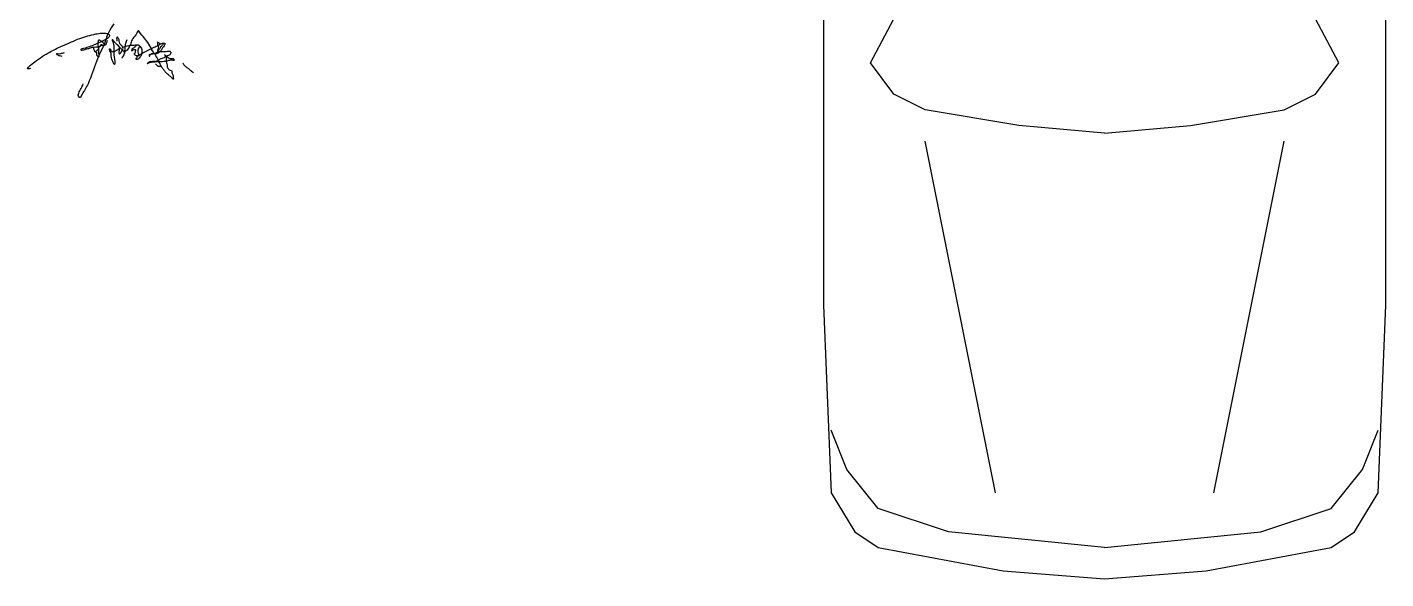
# Model space of a CAD drawing. Header units: millimetres. Extents: x 14385 to 129787, y 107826 to 186798.
# Drawn here: x 68429 to 73261, y 128596 to 130557 of the extents above; entities that cross this region are included whole.
import ezdxf

# ---------------------------------------------------------------- set-up
doc = ezdxf.new("R2010")
doc.units = ezdxf.units.MM
doc.header["$LTSCALE"] = 1000
doc.layers.add('FF-FURN', color=51, linetype='Continuous')
doc.layers.add('TK', color=1, linetype='Continuous')

msp = doc.modelspace()

# ---------------------------------------------------------------- linework, layer by layer
at = {"layer": 'FF-FURN', "color": 59, "linetype": 'ByBlock'}
for p, q in [((71427.7, 130429.7), (71677.7, 130901.9)), ((73094.4, 130429.7), (72844.4, 130901.9)), ((71511, 130318.5), (71427.7, 130429.7)), ((73011, 130318.5), (73094.4, 130429.7)), ((71622.2, 130263), (71511, 130318.5)), ((72899.9, 130263), (73011, 130318.5)), ((71955.5, 130207.4), (71622.2, 130263)), ((72566.6, 130207.4), (72899.9, 130263)), ((72261, 130179.7), (71955.5, 130207.4)), ((72261, 130179.7), (72566.6, 130207.4)), ((71872.2, 128901.9), (71622.2, 130151.9)), ((72649.9, 128901.9), (72899.9, 130151.9)), ((71344.4, 128985.2), (71288.8, 129124.1)), ((73177.7, 128985.2), (73233.3, 129124.1)), ((71455.5, 128846.3), (71344.4, 128985.2)), ((73066.6, 128846.3), (73177.7, 128985.2)), ((71705.5, 128763), (71455.5, 128846.3)), ((72816.6, 128763), (73066.6, 128846.3)), ((72261, 128707.4), (71705.5, 128763)), ((72261, 128707.4), (72816.6, 128763))]:
    msp.add_line(p, q, dxfattribs=at)
at = {"layer": 'FF-FURN', "linetype": 'ByBlock'}
msp.add_lwpolyline([(73233.3, 133735.2), (73177.7, 134068.5), (73094.4, 134179.7), (73011, 134235.2), (72261, 134263), (71511, 134235.2), (71427.7, 134179.7), (71344.4, 134068.5), (71288.8, 133735.2), (71261, 133318.5), (71261, 129568.5), (71288.8, 128901.9), (71372.2, 128763), (71455.5, 128707.4), (71899.9, 128624.1), (72261, 128596.3), (72622.2, 128624.1), (73066.6, 128707.4), (73149.9, 128763), (73233.3, 128901.9), (73261, 129568.5), (73261, 133318.5)], close=True, dxfattribs=at)
at = {"layer": 'TK', "color": 12, "linetype": 'Continuous'}
for points, start_tangent in [([(68441.8, 130409.7), (68432.3, 130408.4), (68430.3, 130408.4), (68433.7, 130414.5), (68456.1, 130434.1), (68482.6, 130453), (68509.3, 130468.6), (68551.3, 130489.3), (68586, 130504.3), (68615.8, 130517), (68644.5, 130526), (68672.5, 130532.7), (68694.1, 130535.7), (68703.8, 130535.3), (68717.5, 130532.7), (68720.2, 130530.7), (68721.8, 130526.3), (68718.8, 130521), (68698.2, 130507.7), (68665.1, 130493), (68623.4, 130479.7), (68620.1, 130477.7), (68620.8, 130475.4), (68622.8, 130475.4), (68626.8, 130476), (68641.5, 130480.4), (68654.1, 130483), (68663.8, 130484.7), (68664.1, 130484), (68664.5, 130479.4), (68666.8, 130475.4), (68670.8, 130469.4), (68674.8, 130467.7), (68675.5, 130463.7), (68681.5, 130451.7), (68683.5, 130451.4), (68683.5, 130463.4), (68684.1, 130476), (68682.5, 130484.4), (68681.8, 130492.4), (68682.1, 130507.7), (68683.1, 130511), (68683.5, 130512), (68688.5, 130509.7), (68693.1, 130506.7), (68698.2, 130502.4), (68702.5, 130497.4), (68703.5, 130493.7), (68701.8, 130491), (68697.8, 130492), (68694.8, 130494), (68692.1, 130494.4), (68688.1, 130490.4), (68683.8, 130484.4), (68678.5, 130475.7), (68674.8, 130472.4), (68673.8, 130471.4), (68671.8, 130469.4)], (-0.968076, -0.250657)), ([(68737, 130568.8), (68718.9, 130538.9), (68704.5, 130502.7), (68675.6, 130435.5), (68645.2, 130356.1), (68624.4, 130318.8), (68620.2, 130311.3), (68616.4, 130306.5), (68613.8, 130308.1), (68621.2, 130339), (68627.6, 130355)], (0.455442, 0.890266)), ([(68661.8, 130485.8), (68672.8, 130486.7), (68687.1, 130488.9), (68695.9, 130493.4), (68706.2, 130494.7), (68714.2, 130509)], (-0.913922, -0.405891)), ([(68766.2, 130447), (68773.6, 130459.2), (68777.3, 130487.2), (68784.2, 130513.5)], (-0.260693, -0.965422)), ([(68800.6, 130480.3), (68807.9, 130484), (68813.2, 130487.2), (68815.9, 130490.9), (68820.2, 130494.2), (68825.4, 130492.6), (68827, 130491.4), (68823.3, 130478.7), (68823.3, 130465), (68824.2, 130455.6), (68818, 130455.5), (68813.2, 130457.1), (68810.1, 130459.7), (68808.5, 130461.3), (68813.2, 130465.5), (68814.3, 130471.3), (68815.3, 130475.5), (68812.2, 130476.1), (68806.9, 130476.6), (68802.1, 130472.9), (68801.1, 130471.9), (68802.7, 130476.1), (68801.1, 130479.8)], (-0.707359, 0.706855)), ([(68902.2, 130496.7), (68898.3, 130500.4), (68894.6, 130503), (68893, 130503.5), (68894, 130492.1), (68895.1, 130482.9), (68894, 130473.4), (68895.1, 130473.4), (68898.3, 130477.1), (68901.4, 130481.9), (68904.6, 130487.7), (68908.8, 130491.9), (68912, 130496.1), (68915.2, 130500.4)], (-0.46712, 0.884194)), ([(68560.4, 130465.4), (68547.1, 130462.2), (68536.9, 130461.6), (68532.7, 130461.6), (68534.8, 130460), (68538, 130458.4), (68540.1, 130456.3), (68543.3, 130455.8), (68552.4, 130454.2)], (0.554969, 0.831871)), ([(68885.6, 130426.5), (68890.3, 130421.7), (68893.5, 130418.5), (68897.7, 130418), (68904.8, 130419.2)], (-0.109214, 0.994018)), ([(68982.8, 130430.7), (68988, 130421.2), (68996.5, 130413.8), (69004.4, 130408), (69016.6, 130398), (69020.8, 130394.3)], (-0.72223, 0.691653))]:
    msp.add_spline(points, degree=3, dxfattribs=dict(at, start_tangent=start_tangent))
at = {"layer": 'TK', "color": 12, "linetype": 'Continuous', "start_tangent": (0.576048, -0.817416), "end_tangent": (-0.970181, 0.24238)}
msp.add_spline([(68773.6, 130470.3), (68748.7, 130494.5), (68736.6, 130507.7), (68731.8, 130513), (68731.3, 130509.9), (68733.4, 130505.1), (68734.5, 130499.8), (68736.6, 130491.9), (68736.6, 130458.1), (68740.3, 130427), (68739.2, 130423.8), (68733.4, 130435.4), (68729.7, 130443.4), (68727.6, 130453.4), (68725.5, 130469.2), (68721.3, 130477.7), (68721.3, 130480.3), (68727.6, 130472.9), (68729.2, 130470.8), (68734, 130470.8), (68742.9, 130472.9), (68750.9, 130477.7), (68757.7, 130481.9), (68756.1, 130478.7), (68755.6, 130474), (68755.1, 130466), (68756.1, 130461.8), (68762.5, 130467.1), (68764.1, 130470.3), (68765.6, 130473.4), (68766.2, 130474.5), (68768.8, 130478.2), (68766.7, 130489.8), (68758.2, 130498.8), (68753.5, 130516.2), (68750.9, 130519.4), (68749.8, 130522), (68747.7, 130519.9), (68747.2, 130512.5), (68747.2, 130507.7)], degree=3, dxfattribs=at)
at = {"layer": 'TK', "color": 12, "linetype": 'Continuous', "end_tangent": (-0.947764, 0.318974)}
msp.add_spline([(68769, 130485.3), (68784.2, 130490.9), (68809.5, 130493.5), (68826.4, 130491.9), (68830.1, 130487.7), (68835.9, 130481.4), (68836.5, 130473.4), (68835.9, 130463.4), (68835.4, 130458.7), (68833.3, 130454.4), (68829.1, 130450.2), (68824.8, 130444.4), (68820.1, 130442.3), (68817.5, 130442.3), (68815.9, 130444.4), (68818.5, 130448.1), (68821.7, 130453.4), (68827.5, 130457.6), (68833.8, 130461.8), (68841.7, 130466.6), (68852.3, 130471.9), (68861.3, 130476.1), (68880.3, 130485.6), (68895.6, 130493), (68914.1, 130500.4), (68917.8, 130499.8), (68916.2, 130490.3), (68910.4, 130483.5), (68905.1, 130474.5), (68901.4, 130469.7), (68895.6, 130468.7), (68888.7, 130466), (68880.8, 130461.8), (68862.9, 130457.1), (68862.3, 130454.4), (68863.4, 130453.9), (68865.5, 130457.1), (68881.9, 130463.9), (68889.3, 130463.4), (68902, 130469.2), (68910.4, 130470.8), (68917.8, 130470.8), (68927.8, 130471.3), (68936.8, 130471.3), (68939.4, 130467.6), (68938.9, 130462.9), (68935.8, 130458.1), (68926.8, 130455), (68915.7, 130448.1), (68899.8, 130442.3), (68896.1, 130439.7), (68890.3, 130436), (68878.7, 130434.4), (68859.7, 130430.7), (68855.5, 130428), (68858.6, 130429.1), (68867.1, 130432.3), (68882.9, 130433.9), (68892.4, 130434.9), (68910.4, 130435.4), (68933.1, 130439.1), (68946.8, 130440.2), (68952.1, 130440.2), (68952.1, 130442.3), (68949, 130443.9), (68942.1, 130444.4), (68934.7, 130445.5), (68929.9, 130448.6), (68924.7, 130452.3), (68919.4, 130457.1), (68916.7, 130459.7), (68923.1, 130449.7), (68922.5, 130438.6), (68926.2, 130422.2), (68926.8, 130415.4), (68930.5, 130409.6), (68933.6, 130405.9), (68941.6, 130403.2), (68943.1, 130394.8), (68947.4, 130385.3), (68948.4, 130376.9), (68949, 130372.1), (68946.8, 130373.7), (68942.6, 130377.9), (68934.2, 130384.8), (68922, 130396.4), (68914.6, 130405.4), (68907.2, 130414.9), (68903, 130422.8), (68897.2, 130435.4), (68875, 130473.4), (68846, 130518.3), (68827.5, 130541.5), (68824.8, 130544.7), (68820.1, 130538.9), (68814.8, 130529.4), (68802.1, 130512.5), (68795.8, 130495.6), (68789.5, 130482.9), (68777.1, 130470.3), (68774.6, 130468.7), (68775.5, 130464.2)], degree=3, dxfattribs=at)

doc.saveas('drawing.dxf')
